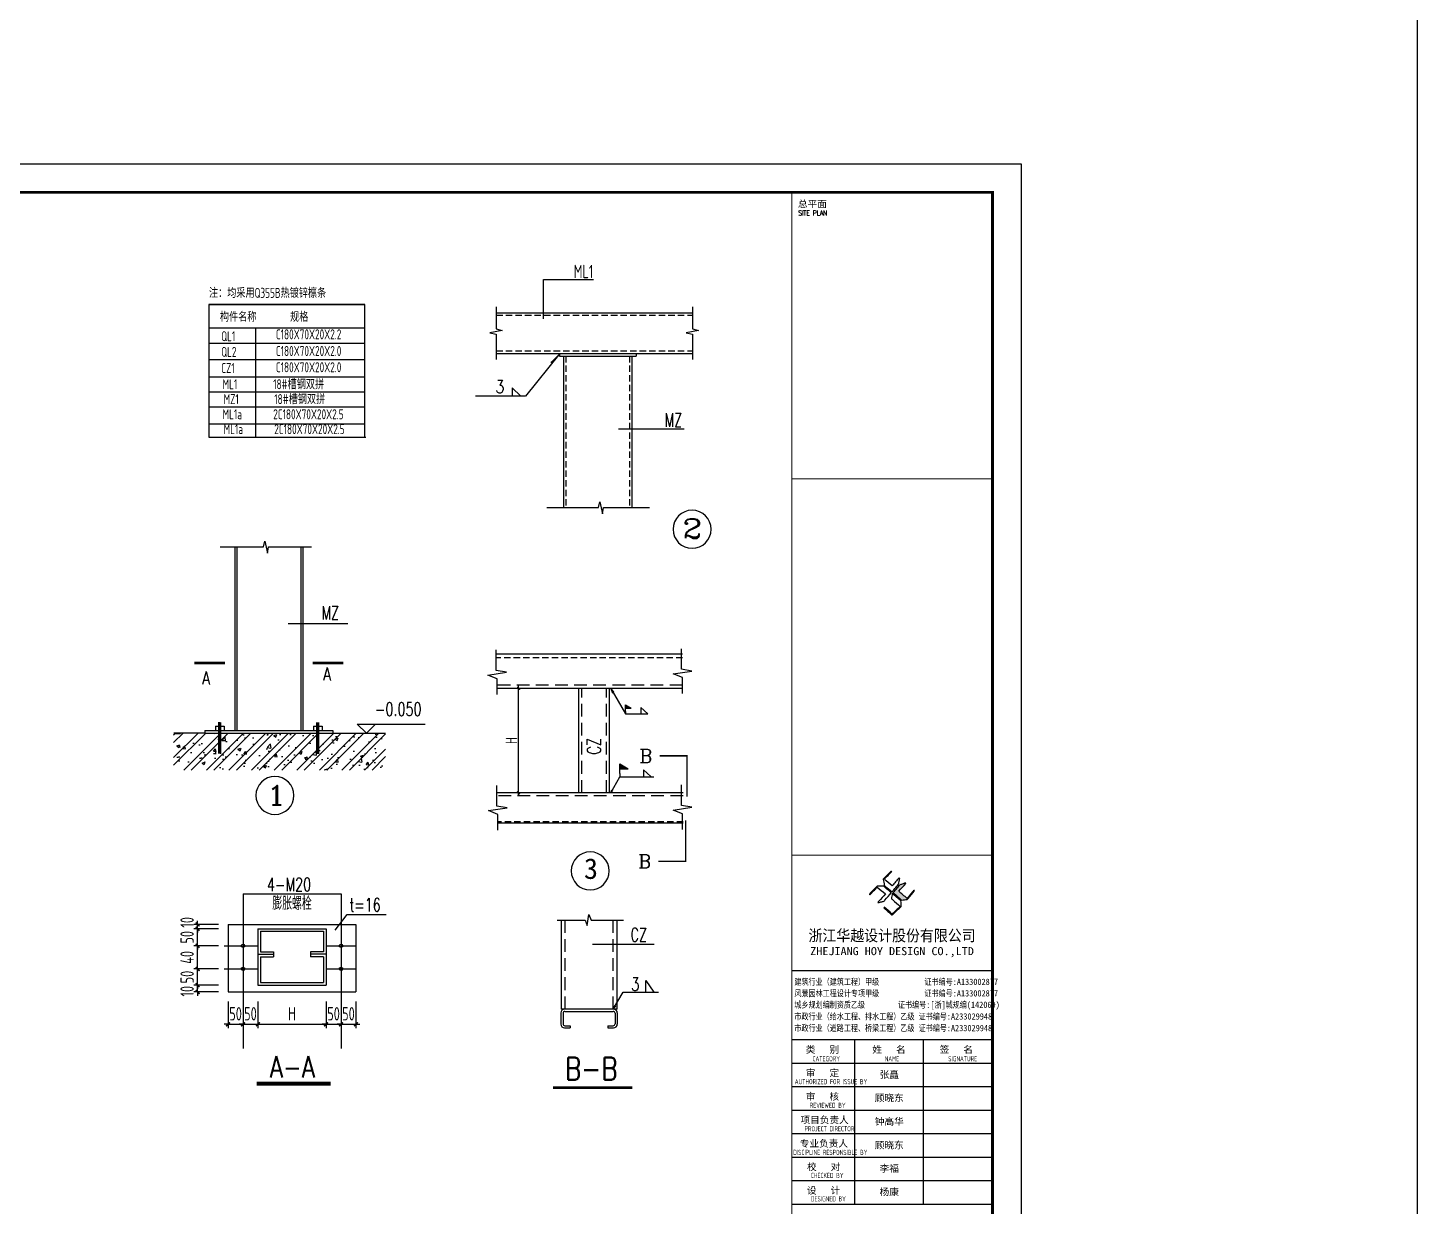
# Model space of a CAD drawing. Extents: x 2072855 to 2883818, y 17306032 to 17674225.
# Drawn here: x 2811105 to 2883818, y 17530554 to 17592265 of the extents above; entities that cross this region are included whole.
import ezdxf
from ezdxf.enums import TextEntityAlignment as Align

# ---------------------------------------------------------------- set-up
doc = ezdxf.new("R2010")
doc.units = 0
doc.header["$LTSCALE"] = 1000
doc.header["$MEASUREMENT"] = 0
for name, pattern in [('CENTER2', [28.575, 19.05, -3.175, 3.175, -3.175]), ('DASHED', [0.75, 0.5, -0.25]), ('DASHED2', [0.375, 0.25, -0.125]), ('HIDDEN', [0.375, 0.25, -0.125])]:
    doc.linetypes.add(name, pattern=pattern)
doc.layers.get('Defpoints').update_dxf_attribs({"color": 250})
for name, color, linetype in [('03', 3, 'Continuous'), ('2', 2, 'Continuous'), ('253', 253, 'Continuous'), ('3T_WOOD', 21, 'Continuous'), ('D', 7, 'Continuous'), ('dim', 7, 'Continuous'), ('HYTK-GK', 7, 'Continuous'), ('J', 7, 'DASHED2'), ('JI', 7, 'DASHED'), ('L3', 3, 'Continuous'), ('LI', 3, 'Continuous'), ('PUB_DIM', 161, 'Continuous'), ('PUB_TEXT', 7, 'Continuous'), ('PUB_TITLE', 4, 'Continuous'), ('TEXT', 7, 'Continuous'), ('TK', 4, 'Continuous')]:
    doc.layers.add(name, color=color, linetype=linetype)
doc.styles.add('-宋体', font='', dxfattribs={"width": 0.8})
doc.styles.add('_TXT', font='SIMPLEX.shx', dxfattribs={"width": 0.6})
doc.styles.add('COMP', font='COMPLEX.shx', dxfattribs={"bigfont": 'hztxt'})
doc.styles.add('HT', font='simhei.ttf', dxfattribs={"width": 0.7})
doc.styles.add('ROMANS', font='romans', dxfattribs={"width": 0.65, "height": 231.275})
doc.styles.add('TSSD_Dimension', font='Tssdeng.shx', dxfattribs={"width": 0.7, "bigfont": 'hztxt.shx'})
doc.styles.add('TSSD_REIN', font='tssdeng.shx', dxfattribs={"width": 0.7, "bigfont": 'tssdchn.shx'})
doc.styles.add('图签宋体', font='', dxfattribs={"height": 300})
doc.styles.add('图签黑体', font='simhei.ttf', dxfattribs={"height": 550})
doc.styles.get('-宋体').set_extended_font_data('SimSun')
doc.styles.get('图签宋体').set_extended_font_data('NSimSun')
doc.dimstyles.new('TSSD_200_200', dxfattribs={"dimtxt": 700, "dimasz": 200, "dimexe": 200, "dimexo": 500, "dimgap": 200, "dimtad": 1, "dimdec": 0, "dimzin": 0, "dimdsep": 46, "dimtxsty": 'TSSD_Dimension', "dimblk": 'ARCHTICK', "dimblk1": 'ARCHTICK', "dimblk2": 'ARCHTICK', "dimcen": 0, "dimdle": 200, "dimclrt": 7, "dimadec": 0, "dimazin": 0, "dimtfac": 1, "dimtdec": 0, "dimtix": 1, "dimtmove": 2, "dimatfit": 3, "dimfxl": 0, "dimtolj": 1, "dimtzin": 0, "dimarcsym": 0})

# ---------------------------------------------------------------- blocks, each defined once
blk = doc.blocks.new('34321423432')
h = blk.add_hatch()
h.set_pattern_fill('AR-CONC', color=256, scale=167.215104, style=0)
h.set_pattern_definition([(50, (-910019.4, 7031483.9), (1199.36736, -104.93105), [125.41133, -1379.52461]), (355, (-910019.4, 7031483.9), (-232.01319, 1257.77886), [100.32906, -1103.61969]), (100.4514, (-909919.5, 7031475.2), (967.355064, 1152.84705), [106.583225, -1172.41551]), (46.1842, (-910019.4, 7031818.4), (1784.58823, -276.77279), [188.117, -2069.28691]), (96.6356, (-909870.7, 7031795.3), (1562.89722, 1628.87221), [159.87484, -1758.62299]), (351.1842, (-910019.4, 7031818.4), (1562.89594, 1628.87343), [150.4936, -1655.42953]), (21, (-909852.2, 7031734.75), (998.11875, -673.239597), [125.41133, -1379.52461]), (326, (-909852.2, 7031734.8), (406.85999, 1212.5604), [100.32906, -1103.61969]), (71.4514, (-909769, 7031678.6), (1404.97914, 539.319706), [106.583225, -1172.41551]), (37.5, (-910019.4, 7031483.93), (20.333115, 556.648804), [0, -1090.242478, 0, -1120.341197, 0, -1107.800064]), (7.5, (-910019.4, 7031483.9), (439.892, 659.515954), [0, -638.761697, 0, -1065.160213, 0, -422.218138]), (327.5, (-910392.3, 7031483.93), (892.631742, -37.715152), [0, -418.03776, 0, -1304.27781, 0, -1730.676327]), (317.5, (-910559.5, 7031483.9), (975.17536, 167.39065), [0, -543.44909, 0, -866.17424, 0, -1229.031015])])
h.paths.add_polyline_path([(8046545, 20759949), (8044472, 20759949), (8039456, 20759949), (8038228, 20759949), (8038228, 20758498), (8046545, 20758498)])
h = blk.add_hatch()
h.set_pattern_fill('ANSI32', color=256, scale=1672.15104, style=0)
h.set_pattern_definition([(45, (-910019.4, 7031483.9), (-443.396002, 443.396002), []), (45, (-909723.8, 7031483.9), (-443.396002, 443.396002), [])])
h.paths.add_polyline_path([(8046545, 20759949), (8044472, 20759949), (8039456, 20759949), (8038228, 20759949), (8038228, 20758498), (8046545, 20758498)])
for p, q in [((8045060, 20764234), (8042728, 20764234)), ((8040008, 20759153), (8040008, 20760380)), ((8040041, 20759153), (8040041, 20760380)), ((8040074, 20759131), (8040074, 20760358)), ((8043853, 20759131), (8043853, 20760358)), ((8043887, 20759131), (8043887, 20760358)), ((8043920, 20759131), (8043920, 20760358)), ((8039456, 20759949), (8038235, 20759949)), ((8044472, 20759949), (8046548, 20759949))]:
    blk.add_line(p, q)
at = {"const_width": 52.3}
blk.add_lwpolyline([(8041456, 20757499, 1), (8042949, 20757499, 1)], format="xyb", close=True, dxfattribs=at)
at = {"layer": '03'}
for p, q in [((8041756, 20767264), (8041812, 20767490)), ((8041812, 20767490), (8041909, 20767013)), ((8040056, 20767264), (8041756, 20767264)), ((8040626, 20767264), (8040626, 20760049)), ((8040710, 20767264), (8040710, 20760049)), ((8041909, 20767013), (8041956, 20767264)), ((8041956, 20767264), (8043645, 20767264)), ((8043218, 20767264), (8043218, 20760049)), ((8043302, 20767264), (8043302, 20760049)), ((8045436, 20760303), (8048095, 20760303)), ((8045791, 20759949), (8045436, 20760303)), ((8045791, 20759949), (8046146, 20760303)), ((8039456, 20760049), (8044472, 20760049)), ((8039456, 20759949), (8044472, 20759949)), ((8044472, 20760049), (8044472, 20759949)), ((8044689, 20759949), (8046251, 20759949)), ((8039456, 20759124), (8039456, 20759023))]:
    blk.add_line(p, q, dxfattribs=at)
at = {"layer": '03', "color": 2}
for p, q in [((8039874, 20760216), (8040208, 20760216)), ((8040208, 20760216), (8040208, 20760049)), ((8043720, 20760216), (8044054, 20760216)), ((8043720, 20760216), (8043720, 20760049)), ((8044054, 20760216), (8044054, 20760049)), ((8039874, 20759291), (8039874, 20759124))]:
    blk.add_line(p, q, dxfattribs=at)
at = {"layer": '03', "const_width": 100}
for points in [[(8039043, 20762704), (8040243, 20762704)], [(8043686, 20762704), (8044887, 20762704)]]:
    blk.add_lwpolyline(points, dxfattribs=at)
at = {"layer": 'PUB_DIM'}
for p, q in [((8039456, 20760049), (8039456, 20759949)), ((8039874, 20760216), (8039874, 20760049))]:
    blk.add_line(p, q, dxfattribs=at)
at = {"style": 'COMP', "width": 2.333333}
blk.add_attdef('1', text='', height=762, dxfattribs=at).set_placement((8041875, 20757127), (8042637, 20757127), align=Align.FIT)
at = {"layer": 'L3', "style": 'ROMANS'}
for s, height, width, p in [('MZ', 525, 0.7, (8044031, 20764411)), ('A', 502, 0.8, (8044096, 20762017)), ('A', 502, 0.8, (8039349, 20761861))]:
    blk.add_text(s, height=height, dxfattribs=dict(at, width=width)).set_placement(p)
at = {"layer": 'L3', "style": 'ROMANS', "width": 0.7}
blk.add_text('-0.050', height=525, dxfattribs=at).set_placement((8046131, 20760472, 0), align=Align.BOTTOM_LEFT)
blk = doc.blocks.new('421SWSSSS')
blk.add_line((8045775, 20746693), (8043188, 20746693))
at = {"const_width": 52.3}
blk.add_lwpolyline([(8045337, 20742767, 1), (8046830, 20742767, 1)], format="xyb", close=True, dxfattribs=at)
at = {"layer": '03'}
for p, q in [((8040252, 20751036), (8040252, 20752580)), ((8040252, 20752580), (8042213, 20752580)), ((8038399, 20751506), (8038399, 20750635)), ((8038399, 20751271), (8046102, 20751271)), ((8046102, 20751506), (8046102, 20750635)), ((8038624, 20750579), (8038148, 20750482)), ((8038399, 20750635), (8038624, 20750579)), ((8046328, 20750579), (8045851, 20750482)), ((8046102, 20750635), (8046328, 20750579)), ((8038148, 20750482), (8038399, 20750434)), ((8038399, 20750434), (8038399, 20749431)), ((8045851, 20750482), (8046102, 20750434)), ((8046102, 20750434), (8046102, 20749431)), ((8038399, 20749672), (8046102, 20749672)), ((8040885, 20749672), (8039545, 20747992)), ((8040872, 20749672), (8040872, 20749571)), ((8040872, 20749571), (8043882, 20749571)), ((8041039, 20749571), (8041039, 20743619)), ((8043715, 20749571), (8043715, 20743619)), ((8043882, 20749672), (8043882, 20749571)), ((8039027, 20748327), (8039027, 20747992)), ((8039361, 20747992), (8039027, 20748327)), ((8039545, 20747992), (8037582, 20747992)), ((8040384, 20743619), (8042409, 20743619)), ((8042409, 20743619), (8042465, 20743844)), ((8042465, 20743844), (8042562, 20743368)), ((8042562, 20743368), (8042610, 20743619)), ((8042610, 20743619), (8044417, 20743619))]:
    blk.add_line(p, q, dxfattribs=at)
at = {"layer": '03', "linetype": 'HIDDEN'}
for p, q in [((8038399, 20751170), (8046102, 20751170)), ((8038399, 20749772), (8046102, 20749772)), ((8041123, 20749571), (8041123, 20743619)), ((8043631, 20749571), (8043631, 20743619))]:
    blk.add_line(p, q, dxfattribs=at)
at = {"layer": '03'}
blk.add_lwpolyline([(8040885, 20749672, 0, 100, 0), (8040559, 20749296, 100, 100, 0)], format="xyseb", dxfattribs=at)
at = {"style": 'COMP', "width": 2.333333}
blk.add_attdef('2', text='', height=762, dxfattribs=at).set_placement((8045712, 20742420), (8046473, 20742420), align=Align.FIT)
at = {"layer": 'L3', "style": 'ROMANS'}
for s, height, width, p in [('3', 502, 0.8, (8038369, 20748118)), ('MZ', 525, 0.7, (8045001, 20746797))]:
    blk.add_text(s, height=height, dxfattribs=dict(at, width=width)).set_placement(p)
at = {"layer": 'TEXT', "style": 'TSSD_REIN', "width": 0.7}
blk.add_text('ML1', height=525, dxfattribs=at).set_placement((8041437, 20752629, 0))
blk = doc.blocks.new('XHFY')
for p, q in [((0, 2.53), (0, 4.03)), ((0, 4.03), (2.5, 2.53)), ((0, 1.03), (0, 2.53)), ((0, 2.53), (2.5, 2.53)), ((0, 1.03), (0, 0))]:
    blk.add_line(p, q)
for points in [[(2.5, 2.53), (0, 2.53), (0, 4.03), (2.5, 2.53)], [(0, 4.03), (2.5, 2.53), (0, 4.03), (2.5, 2.53)], [(2.5, 2.53), (0, 2.53), (0, 4.03), (0, 2.53)]]:
    blk.add_solid(points)
blk = doc.blocks.new('_SECTION')
at = {"const_width": 0.1}
blk.add_lwpolyline([(2, 0), (0, 0), (0, 3)], dxfattribs=at)
at = {"style": 'COMP'}
blk.add_attdef('A', text='', height=1, dxfattribs=at).set_placement((3, 0), align=Align.MIDDLE)
blk = doc.blocks.new('_ArchTick')
at = {"color": 0, "linetype": 'ByBlock', "const_width": 0.4}
blk.add_lwpolyline([(-0.5, -0.5), (0.5, 0.5)], dxfattribs=at)
blk = doc.blocks.new('W34W4WAQ3WQWQ')
for p, q in [((8054523, 20765844), (8056646, 20765844)), ((8056646, 20765844), (8061824, 20765844)), ((8061824, 20764486), (8054523, 20764486)), ((8057764, 20760383), (8057764, 20764486)), ((8058962, 20760383), (8058962, 20764486)), ((8061850, 20760383), (8054549, 20760383)), ((8061850, 20759185), (8054549, 20759185)), ((8057078, 20751887), (8057078, 20755377)), ((8059268, 20751887), (8059268, 20755377)), ((8057053, 20751739), (8057053, 20751296)), ((8059268, 20751887), (8057078, 20751887)), ((8057141, 20751724), (8057141, 20751311)), ((8057215, 20751798), (8059105, 20751798)), ((8059179, 20751724), (8059179, 20751311)), ((8059268, 20751739), (8059268, 20751296)), ((8057200, 20751148), (8057422, 20751148)), ((8057215, 20751237), (8057422, 20751237)), ((8057422, 20751237), (8057422, 20751148)), ((8058898, 20751237), (8058898, 20751148)), ((8058898, 20751237), (8059105, 20751237)), ((8058898, 20751148), (8059120, 20751148))]:
    blk.add_line(p, q)
at = {"const_width": 52.3}
blk.add_lwpolyline([(8057458, 20757315, 1), (8058951, 20757315, 1)], format="xyb", close=True, dxfattribs=at)
at = {"const_width": 111}
blk.add_lwpolyline([(8056747, 20748803), (8059857, 20748803)], dxfattribs=at)
for centre, radius, start, end in [((8056646, 20765844), 0.128, 0, 90), ((8056774, 20765844), 0.128, 90, 180), ((8057200, 20751739), 148, 90, 180), ((8057215, 20751724), 73.8, 90, 180), ((8059105, 20751724), 73.8, 0, 90), ((8059120, 20751739), 148, 0, 90), ((8057200, 20751296), 148, 180, 270), ((8057215, 20751311), 73.8, 180, 270), ((8059105, 20751311), 73.8, 270, 0), ((8059120, 20751296), 148, 270, 0)]:
    blk.add_arc(centre, radius, start, end)
at = {"layer": 'D'}
for p, q in [((8054514, 20765191), (8054514, 20765994)), ((8061785, 20765238), (8061785, 20766040)), ((8062187, 20765165), (8061785, 20765238)), ((8054185, 20765009), (8054915, 20765119)), ((8054550, 20764863), (8054185, 20765009)), ((8054550, 20764243), (8054550, 20764863)), ((8061457, 20765056), (8062187, 20765165)), ((8061822, 20764910), (8061457, 20765056)), ((8061822, 20764290), (8061822, 20764910)), ((8059012, 20764475), (8059074, 20764303)), ((8059012, 20764475), (8059127, 20764348)), ((8059012, 20764475), (8059587, 20763479)), ((8054538, 20759865), (8054538, 20760667)), ((8061785, 20759889), (8061785, 20760691)), ((8054209, 20759682), (8054939, 20759792)), ((8054939, 20759792), (8054538, 20759865)), ((8061457, 20759706), (8062187, 20759816)), ((8062187, 20759816), (8061785, 20759889)), ((8054574, 20759537), (8054209, 20759682)), ((8054574, 20758917), (8054574, 20759537)), ((8061822, 20759561), (8061457, 20759706)), ((8061822, 20758941), (8061822, 20759561)), ((8058088, 20755171), (8058150, 20755610)), ((8058150, 20755610), (8058243, 20755377)), ((8056909, 20755377), (8058010, 20755377)), ((8058010, 20755377), (8058088, 20755171)), ((8058243, 20755377), (8059513, 20755377)), ((8058295, 20754438), (8060718, 20754438))]:
    blk.add_line(p, q, dxfattribs=at)
at = {"layer": 'dim'}
for p, q in [((8055686, 20764486), (8055283, 20764486)), ((8055395, 20760270), (8055395, 20764599)), ((8059587, 20763479), (8060465, 20763479)), ((8059011, 20760383), (8059371, 20761005)), ((8059371, 20761005), (8060698, 20761005)), ((8055686, 20760383), (8055283, 20760383)), ((8059011, 20760383), (8059052, 20760501)), ((8059011, 20760383), (8059093, 20760474)), ((8059123, 20751912), (8059492, 20752551)), ((8059492, 20752551), (8060879, 20752551)), ((8059123, 20751912), (8059165, 20752033)), ((8059123, 20751912), (8059208, 20752005))]:
    blk.add_line(p, q, dxfattribs=at)
blk.add_arc((8059587, 20763479), 0.16, 210, 270, dxfattribs=at)
at = {"layer": 'J'}
for p, q in [((8061824, 20765684), (8054523, 20765684)), ((8061850, 20759247), (8054549, 20759247))]:
    blk.add_line(p, q, dxfattribs=at)
at = {"layer": 'JI'}
for p, q in [((8061824, 20764606), (8054523, 20764606)), ((8057878, 20760383), (8057878, 20764486)), ((8058843, 20760383), (8058843, 20764486)), ((8061850, 20760263), (8054549, 20760263)), ((8057226, 20751887), (8057226, 20755377)), ((8059112, 20751887), (8059112, 20755377))]:
    blk.add_line(p, q, dxfattribs=at)
at = {"layer": 'LI'}
for p, q in [((8060186, 20763735), (8060465, 20763479)), ((8060186, 20763735), (8060186, 20763479)), ((8060299, 20761282), (8060578, 20761027)), ((8060299, 20761282), (8060299, 20761026)), ((8060385, 20753007), (8060702, 20752551)), ((8060385, 20752551), (8060385, 20753007))]:
    blk.add_line(p, q, dxfattribs=at)
at = {"layer": 'PUB_DIM'}
blk.add_line((8054915, 20765119), (8054514, 20765191), dxfattribs=at)
for p, xscale, yscale, zscale in [((8059587, 20763479), 89.45101604796938, 89.45101604610683, 89.45101603722333), ((8059371, 20761005), 127.7871657833458, 127.7871657833457, 127.7871657674623)]:
    blk.add_blockref('XHFY', p, dxfattribs=dict(xscale=xscale, yscale=yscale, zscale=zscale))
at = {"layer": 'dim', "xscale": 112.5, "yscale": 112.5, "zscale": 112.5}
for p, rotation in [((8055395, 20764486), 90), ((8055395, 20760383), 270)]:
    blk.add_blockref('_ArchTick', p, dxfattribs=dict(at, rotation=rotation))
at = {"layer": 'PUB_DIM'}
ref = blk.add_blockref('_SECTION', (8061999, 20761835), dxfattribs=dict(at, xscale=536.1707520615312, yscale=536.1707520633936, zscale=536.1707519999995, rotation=180))
ref.add_attrib('A', 'B', dxfattribs={"layer": '0', "height": 536, "style": 'COMP'}).set_placement((8060390, 20761835), align=Align.MIDDLE)
at = {"layer": 'PUB_DIM', "extrusion": (0, 0, -1)}
ref = blk.add_blockref('_SECTION', (-8061950, 20757694), dxfattribs=dict(at, xscale=536.1707520615312, yscale=536.1707520633936, zscale=-536.1707519999995))
ref.add_attrib('A', 'B', dxfattribs={"layer": '0', "height": 536, "style": 'COMP'}).set_placement((8060341, 20757694), align=Align.MIDDLE)
at = {"style": 'COMP', "width": 2.333333}
blk.add_attdef('3', text='', height=762, dxfattribs=at).set_placement((8057816, 20756931), (8058577, 20756931), align=Align.FIT)
at = {"layer": 'dim', "color": 7, "insert": (8055114, 20762435), "char_height": 450, "attachment_point": 5, "rotation": 90, "style": 'TSSD_Dimension'}
blk.add_mtext('\\A1;H', dxfattribs=at)
at = {"layer": 'L3', "style": 'ROMANS', "width": 0.7}
blk.add_text('CZ', height=525, rotation=90, dxfattribs=at).set_placement((8058616, 20761886))
for s, p in [('CZ', (8059787, 20754548)), ('3', (8059817, 20752606))]:
    blk.add_text(s, height=525, dxfattribs=at).set_placement(p)
at = {"layer": 'PUB_TEXT', "style": '_TXT', "width": 0.8}
blk.add_text('B-B', height=884.7, dxfattribs=at).set_placement((8057215, 20749105))
blk = doc.blocks.new('*D627')
at = {"layer": 'Defpoints', "color": 0}
for p in [(8055535, 20747006), (8056121, 20747006), (8056121, 20745737)]:
    blk.add_point(p, dxfattribs=at)
at = {"layer": 'dim', "color": 0, "lineweight": -2}
for p, q in [((8055535, 20746631), (8055535, 20745587)), ((8056121, 20746631), (8056121, 20745587)), ((8055535, 20745737), (8055385, 20745737)), ((8055535, 20745737), (8056121, 20745737)), ((8056121, 20745737), (8056271, 20745737))]:
    blk.add_line(p, q, dxfattribs=at)
at = {"layer": 'dim', "color": 0, "lineweight": -2, "xscale": 150, "yscale": 150, "zscale": 150}
blk.add_blockref('_ArchTick', (8055535, 20745737), dxfattribs=at)
at = {"layer": 'dim', "color": 0, "lineweight": -2, "xscale": 150, "yscale": 150, "zscale": 150, "rotation": 180}
blk.add_blockref('_ArchTick', (8056121, 20745737), dxfattribs=at)
at = {"layer": 'dim', "color": 7, "insert": (8055828, 20746150), "char_height": 525, "attachment_point": 5, "style": 'TSSD_Dimension'}
blk.add_mtext('\\A1;50', dxfattribs=at)
blk = doc.blocks.new('*D628')
at = {"layer": 'Defpoints', "color": 0}
for p in [(8059967, 20747006), (8060552, 20747006), (8060552, 20745737)]:
    blk.add_point(p, dxfattribs=at)
at = {"layer": 'dim', "color": 0, "lineweight": -2}
for p, q in [((8059967, 20746631), (8059967, 20745587)), ((8060552, 20746631), (8060552, 20745587)), ((8059967, 20745737), (8059817, 20745737)), ((8059967, 20745737), (8060552, 20745737)), ((8060552, 20745737), (8060702, 20745737))]:
    blk.add_line(p, q, dxfattribs=at)
at = {"layer": 'dim', "color": 0, "lineweight": -2, "xscale": 150, "yscale": 150, "zscale": 150}
blk.add_blockref('_ArchTick', (8059967, 20745737), dxfattribs=at)
at = {"layer": 'dim', "color": 0, "lineweight": -2, "xscale": 150, "yscale": 150, "zscale": 150, "rotation": 180}
blk.add_blockref('_ArchTick', (8060552, 20745737), dxfattribs=at)
at = {"layer": 'dim', "color": 7, "insert": (8060259, 20746150), "char_height": 525, "attachment_point": 5, "style": 'TSSD_Dimension'}
blk.add_mtext('\\A1;50', dxfattribs=at)
blk = doc.blocks.new('*D629')
at = {"layer": 'Defpoints', "color": 0}
for p in [(8056121, 20747006), (8056706, 20747006), (8056706, 20745737)]:
    blk.add_point(p, dxfattribs=at)
at = {"layer": 'dim', "color": 0, "lineweight": -2}
for p, q in [((8056121, 20746631), (8056121, 20745587)), ((8056706, 20746631), (8056706, 20745587)), ((8056121, 20745737), (8055971, 20745737)), ((8056121, 20745737), (8056706, 20745737)), ((8056706, 20745737), (8056856, 20745737))]:
    blk.add_line(p, q, dxfattribs=at)
at = {"layer": 'dim', "color": 0, "lineweight": -2, "xscale": 150, "yscale": 150, "zscale": 150}
blk.add_blockref('_ArchTick', (8056121, 20745737), dxfattribs=at)
at = {"layer": 'dim', "color": 0, "lineweight": -2, "xscale": 150, "yscale": 150, "zscale": 150, "rotation": 180}
blk.add_blockref('_ArchTick', (8056706, 20745737), dxfattribs=at)
at = {"layer": 'dim', "color": 7, "insert": (8056413, 20746150), "char_height": 525, "attachment_point": 5, "style": 'TSSD_Dimension'}
blk.add_mtext('\\A1;50', dxfattribs=at)
blk = doc.blocks.new('*D630')
at = {"layer": 'Defpoints', "color": 0}
for p in [(8059381, 20747006), (8059967, 20747006), (8059967, 20745737)]:
    blk.add_point(p, dxfattribs=at)
at = {"layer": 'dim', "color": 0, "lineweight": -2}
for p, q in [((8059381, 20746631), (8059381, 20745587)), ((8059967, 20746631), (8059967, 20745587)), ((8059381, 20745737), (8059231, 20745737)), ((8059381, 20745737), (8059967, 20745737)), ((8059967, 20745737), (8060117, 20745737))]:
    blk.add_line(p, q, dxfattribs=at)
at = {"layer": 'dim', "color": 0, "lineweight": -2, "xscale": 150, "yscale": 150, "zscale": 150}
blk.add_blockref('_ArchTick', (8059381, 20745737), dxfattribs=at)
at = {"layer": 'dim', "color": 0, "lineweight": -2, "xscale": 150, "yscale": 150, "zscale": 150, "rotation": 180}
blk.add_blockref('_ArchTick', (8059967, 20745737), dxfattribs=at)
at = {"layer": 'dim', "color": 7, "insert": (8059674, 20746150), "char_height": 525, "attachment_point": 5, "style": 'TSSD_Dimension'}
blk.add_mtext('\\A1;50', dxfattribs=at)
blk = doc.blocks.new('*D631')
at = {"layer": 'Defpoints', "color": 0}
for p in [(8054339, 20747274), (8055535, 20747274), (8055535, 20747006)]:
    blk.add_point(p, dxfattribs=at)
at = {"layer": 'dim', "color": 0, "lineweight": -2}
for p, q in [((8055160, 20747274), (8054189, 20747274)), ((8054339, 20747274), (8054339, 20747424)), ((8054339, 20747006), (8054339, 20747274)), ((8055160, 20747006), (8054189, 20747006)), ((8054339, 20747006), (8054339, 20746856))]:
    blk.add_line(p, q, dxfattribs=at)
at = {"layer": 'dim', "color": 0, "lineweight": -2, "xscale": 150, "yscale": 150, "zscale": 150}
for p, rotation in [((8054339, 20747274), 270), ((8054339, 20747006), 90)]:
    blk.add_blockref('_ArchTick', p, dxfattribs=dict(at, rotation=rotation))
at = {"layer": 'dim', "color": 7, "insert": (8053926, 20747036), "char_height": 525, "attachment_point": 5, "rotation": 90, "style": 'TSSD_Dimension'}
blk.add_mtext('\\A1;10', dxfattribs=at)
blk = doc.blocks.new('*D632')
at = {"layer": 'Defpoints', "color": 0}
for p in [(8054339, 20748820), (8055535, 20748820), (8055535, 20747911)]:
    blk.add_point(p, dxfattribs=at)
at = {"layer": 'dim', "color": 0, "lineweight": -2}
for p, q in [((8054339, 20747761), (8054339, 20748970)), ((8055160, 20748820), (8054189, 20748820)), ((8055160, 20747911), (8054189, 20747911))]:
    blk.add_line(p, q, dxfattribs=at)
at = {"layer": 'dim', "color": 0, "lineweight": -2, "xscale": 150, "yscale": 150, "zscale": 150}
for p, rotation in [((8054339, 20748820), 90), ((8054339, 20747911), 270)]:
    blk.add_blockref('_ArchTick', p, dxfattribs=dict(at, rotation=rotation))
at = {"layer": 'dim', "color": 7, "insert": (8053926, 20748365), "char_height": 525, "attachment_point": 5, "rotation": 90, "style": 'TSSD_Dimension'}
blk.add_mtext('\\A1;40', dxfattribs=at)
blk = doc.blocks.new('*D633')
at = {"layer": 'Defpoints', "color": 0}
for p in [(8054339, 20749489), (8055535, 20749489), (8055535, 20748820)]:
    blk.add_point(p, dxfattribs=at)
at = {"layer": 'dim', "color": 0, "lineweight": -2}
for p, q in [((8055160, 20749489), (8054189, 20749489)), ((8054339, 20749489), (8054339, 20749639)), ((8054339, 20748820), (8054339, 20749489)), ((8055160, 20748820), (8054189, 20748820)), ((8054339, 20748820), (8054339, 20748670))]:
    blk.add_line(p, q, dxfattribs=at)
at = {"layer": 'dim', "color": 0, "lineweight": -2, "xscale": 150, "yscale": 150, "zscale": 150}
for p, rotation in [((8054339, 20749489), 270), ((8054339, 20748820), 90)]:
    blk.add_blockref('_ArchTick', p, dxfattribs=dict(at, rotation=rotation))
at = {"layer": 'dim', "color": 7, "insert": (8053926, 20749155), "char_height": 525, "attachment_point": 5, "rotation": 90, "style": 'TSSD_Dimension'}
blk.add_mtext('\\A1;50', dxfattribs=at)
blk = doc.blocks.new('*D634')
at = {"layer": 'Defpoints', "color": 0}
for p in [(8054339, 20749656), (8055535, 20749656), (8055535, 20749489)]:
    blk.add_point(p, dxfattribs=at)
at = {"layer": 'dim', "color": 0, "lineweight": -2}
for p, q in [((8055160, 20749656), (8054189, 20749656)), ((8055160, 20749489), (8054189, 20749489)), ((8054339, 20749656), (8054339, 20749806)), ((8054339, 20749489), (8054339, 20749656)), ((8054339, 20749489), (8054339, 20749339))]:
    blk.add_line(p, q, dxfattribs=at)
at = {"layer": 'dim', "color": 0, "lineweight": -2, "xscale": 150, "yscale": 150, "zscale": 150}
for p, rotation in [((8054339, 20749656), 270), ((8054339, 20749489), 90)]:
    blk.add_blockref('_ArchTick', p, dxfattribs=dict(at, rotation=rotation))
at = {"layer": 'dim', "color": 7, "insert": (8053926, 20749742), "char_height": 525, "attachment_point": 5, "rotation": 90, "style": 'TSSD_Dimension'}
blk.add_mtext('\\A1;10', dxfattribs=at)
blk = doc.blocks.new('*D635')
at = {"layer": 'Defpoints', "color": 0}
for p in [(8054339, 20747911), (8055535, 20747911), (8055535, 20747274)]:
    blk.add_point(p, dxfattribs=at)
at = {"layer": 'dim', "color": 0, "lineweight": -2}
for p, q in [((8055160, 20747911), (8054189, 20747911)), ((8054339, 20747911), (8054339, 20748061)), ((8054339, 20747274), (8054339, 20747911)), ((8055160, 20747274), (8054189, 20747274)), ((8054339, 20747274), (8054339, 20747124))]:
    blk.add_line(p, q, dxfattribs=at)
at = {"layer": 'dim', "color": 0, "lineweight": -2, "xscale": 150, "yscale": 150, "zscale": 150}
for p, rotation in [((8054339, 20747911), 270), ((8054339, 20747274), 90)]:
    blk.add_blockref('_ArchTick', p, dxfattribs=dict(at, rotation=rotation))
at = {"layer": 'dim', "color": 7, "insert": (8053926, 20747592), "char_height": 525, "attachment_point": 5, "rotation": 90, "style": 'TSSD_Dimension'}
blk.add_mtext('\\A1;50', dxfattribs=at)
blk = doc.blocks.new('A$C053D6479')
at = {"layer": 'PUB_TITLE'}
h = blk.add_hatch(color=256, dxfattribs=at)
h.dxf.hatch_style = 1
edge = h.paths.add_edge_path()
edge.add_spline(control_points=[(1026, 827), (1105, 920), (1188, 1008), (1266, 1102)], knot_values=[13, 13, 13, 13, 14, 14, 14, 14], degree=3, periodic=0)
edge.add_spline(control_points=[(1266, 1102), (1258, 1111), (1249, 1119), (1239, 1116)], knot_values=[12, 12, 12, 12, 13, 13, 13, 13], degree=3, periodic=0)
edge.add_spline(control_points=[(1239, 1116), (1210, 1107), (1179, 1092), (1144, 1077)], knot_values=[11, 11, 11, 11, 12, 12, 12, 12], degree=3, periodic=0)
edge.add_spline(control_points=[(1144, 1077), (1109, 1063), (1069, 1053), (1047, 1038)], knot_values=[10, 10, 10, 10, 11, 11, 11, 11], degree=3, periodic=0)
edge.add_spline(control_points=[(1047, 1038), (1028, 1026), (1007, 992), (991, 972)], knot_values=[9, 9, 9, 9, 10, 10, 10, 10], degree=3, periodic=0)
edge.add_spline(control_points=[(991, 972), (942, 913), (899, 868), (849, 810)], knot_values=[8, 8, 8, 8, 9, 9, 9, 9], degree=3, periodic=0)
edge.add_spline(control_points=[(849, 810), (842, 801), (822, 776), (822, 775)], knot_values=[7, 7, 7, 7, 8, 8, 8, 8], degree=3, periodic=0)
edge.add_spline(control_points=[(822, 775), (823, 771), (848, 752), (859, 744)], knot_values=[6, 6, 6, 6, 7, 7, 7, 7], degree=3, periodic=0)
edge.add_spline(control_points=[(859, 744), (949, 670), (1035, 592), (1122, 521)], knot_values=[5, 5, 5, 5, 6, 6, 6, 6], degree=3, periodic=0)
edge.add_spline(control_points=[(1122, 521), (1153, 527), (1185, 530), (1217, 533)], knot_values=[4, 4, 4, 4, 5, 5, 5, 5], degree=3, periodic=0)
edge.add_spline(control_points=[(1217, 533), (1246, 535), (1293, 532), (1316, 542)], knot_values=[3, 3, 3, 3, 4, 4, 4, 4], degree=3, periodic=0)
edge.add_spline(control_points=[(1316, 542), (1327, 547), (1338, 565), (1349, 579)], knot_values=[2, 2, 2, 2, 3, 3, 3, 3], degree=3, periodic=0)
edge.add_spline(control_points=[(1349, 579), (1423, 670), (1507, 759), (1572, 848)], knot_values=[1, 1, 1, 1, 2, 2, 2, 2], degree=3, periodic=0)
edge.add_spline(control_points=[(1572, 848), (1564, 852), (1561, 861), (1551, 862)], knot_values=[0, 0, 0, 0, 1, 1, 1, 1], degree=3, periodic=0)
edge.add_spline(control_points=[(1551, 862), (1469, 769), (1393, 671), (1310, 579)], knot_values=[15, 15, 15, 15, 16, 16, 16, 16], degree=3, periodic=0)
edge.add_spline(control_points=[(1310, 579), (1216, 662), (1118, 742), (1026, 827)], knot_values=[14, 14, 14, 14, 15, 15, 15, 15], degree=3, periodic=0)
at = {"layer": 'TK'}
for points, knots in [([(1031, 1298), (1066, 1286), (1054, 1262), (1045, 1224), (1036, 1188), (1031, 1158), (1024, 1121), (1020, 1104), (1017, 1085), (1012, 1071), (1004, 1052), (976, 1026), (956, 1003), (906, 946), (866, 899), (814, 839), (806, 829), (789, 806), (787, 806), (777, 804), (728, 856), (719, 864), (651, 922), (580, 978), (514, 1036), (509, 1106), (488, 1176), (479, 1247), (570, 1343), (663, 1436), (758, 1526), (764, 1523), (768, 1518), (774, 1515), (693, 1422), (599, 1343), (520, 1249), (607, 1171), (698, 1096), (789, 1021), (874, 1109), (950, 1206), (1031, 1298)], [0, 0, 0, 0, 1, 1, 1, 2, 2, 2, 3, 3, 3, 4, 4, 4, 5, 5, 5, 6, 6, 6, 7, 7, 7, 8, 8, 8, 9, 9, 9, 10, 10, 10, 11, 11, 11, 12, 12, 12, 13, 13, 13, 14, 14, 14, 14]), ([(555, 949), (624, 891), (699, 833), (760, 773), (689, 691), (614, 604), (539, 517), (529, 505), (516, 487), (506, 482), (492, 475), (469, 472), (452, 467), (416, 456), (383, 448), (342, 438), (323, 433), (297, 422), (293, 440), (291, 452), (313, 470), (322, 480), (400, 566), (477, 652), (553, 736), (460, 815), (366, 894), (270, 970), (183, 883), (101, 791), (16, 703), (-18, 714), (9, 735), (28, 755), (103, 838), (192, 930), (266, 1005), (319, 1009), (387, 1005), (442, 1007), (456, 1008), (472, 1011), (485, 1007), (507, 1000), (534, 967), (555, 949)], [0, 0, 0, 0, 1, 1, 1, 2, 2, 2, 3, 3, 3, 4, 4, 4, 5, 5, 5, 6, 6, 6, 7, 7, 7, 8, 8, 8, 9, 9, 9, 10, 10, 10, 11, 11, 11, 12, 12, 12, 13, 13, 13, 14, 14, 14, 15, 15, 15, 15]), ([(1551, 862), (1561, 861), (1564, 852), (1572, 848), (1507, 759), (1423, 670), (1349, 579), (1338, 565), (1327, 547), (1316, 542), (1293, 532), (1246, 535), (1217, 533), (1185, 530), (1153, 527), (1122, 521), (1035, 592), (949, 670), (859, 744), (848, 752), (823, 771), (822, 775), (822, 776), (842, 801), (849, 810), (899, 868), (942, 913), (991, 972), (1007, 992), (1028, 1026), (1047, 1038), (1069, 1053), (1109, 1063), (1144, 1077), (1179, 1092), (1210, 1107), (1239, 1116), (1249, 1119), (1258, 1111), (1266, 1102), (1188, 1008), (1105, 920), (1026, 827), (1118, 742), (1216, 662), (1310, 579), (1393, 671), (1469, 769), (1551, 862)], [0, 0, 0, 0, 1, 1, 1, 2, 2, 2, 3, 3, 3, 4, 4, 4, 5, 5, 5, 6, 6, 6, 7, 7, 7, 8, 8, 8, 9, 9, 9, 10, 10, 10, 11, 11, 11, 12, 12, 12, 13, 13, 13, 14, 14, 14, 15, 15, 15, 16, 16, 16, 16]), ([(1097, 490), (1100, 425), (1106, 361), (1107, 294), (1018, 207), (925, 121), (830, 33), (818, 21), (800, 0), (787, 0), (768, -1), (725, 49), (712, 60), (662, 103), (616, 143), (568, 186), (545, 207), (518, 224), (499, 250), (501, 259), (511, 261), (516, 267), (609, 192), (696, 111), (785, 33), (883, 118), (977, 208), (1070, 298), (992, 373), (892, 456), (803, 534), (791, 544), (768, 561), (766, 569), (761, 588), (776, 634), (780, 655), (785, 690), (788, 721), (795, 746), (897, 661), (998, 576), (1097, 490)], [0, 0, 0, 0, 1, 1, 1, 2, 2, 2, 3, 3, 3, 4, 4, 4, 5, 5, 5, 6, 6, 6, 7, 7, 7, 8, 8, 8, 9, 9, 9, 10, 10, 10, 11, 11, 11, 12, 12, 12, 13, 13, 13, 14, 14, 14, 14])]:
    blk.add_open_spline(points, degree=3, knots=knots, dxfattribs=at)
blk = doc.blocks.new('GeYuanFrame_23358270', base_point=(20.09, 4.53))
at = {"layer": 'PUB_TITLE'}
for points in [[(803.09, 235.33), (803.09, 292.73)], [(827.09, 235.33), (827.09, 292.73)]]:
    blk.add_lwpolyline(points, dxfattribs=at)
at = {"layer": 'TK'}
for p, q in [((781.09, 316.93), (851.09, 316.93)), ((781.09, 284.53), (851.09, 284.53)), ((781.09, 276.33), (851.09, 276.33)), ((781.09, 268.13), (851.09, 268.13)), ((781.09, 259.93), (851.09, 259.93)), ((781.09, 251.73), (851.09, 251.73)), ((781.09, 243.53), (851.09, 243.53)), ((781.09, 235.33), (851.09, 235.33)), ((781.09, 235.33), (851.09, 235.33))]:
    blk.add_line(p, q, dxfattribs=at)
blk.add_lwpolyline([(20.09, 4.53), (20.09, 598.53), (861.09, 598.53), (861.09, 4.53)], close=True, dxfattribs=at)
at = {"layer": 'TK', "const_width": 1}
blk.add_lwpolyline([(45.09, 588.53), (851.09, 588.53), (851.09, 14.53), (45.09, 14.53)], close=True, dxfattribs=at)
at = {"layer": 'TK'}
for points, const_width in [([(781.09, 588.53), (781.09, 14.53)], 0.4), ([(781.09, 488.5), (851.09, 488.5)], 0.35), ([(781.09, 357.14), (851.09, 357.14)], 0.35), ([(781.09, 292.73), (851.09, 292.73)], 0.35), ([(781.09, 292.73), (851.09, 292.73)], 0.35), ([(781.09, 235.33), (851.09, 235.33)], 0.35)]:
    blk.add_lwpolyline(points, dxfattribs=dict(at, const_width=const_width))
for points in [[(781.09, 292.73), (851.09, 292.73)], [(781.09, 235.33), (851.09, 235.33)]]:
    blk.add_lwpolyline(points, dxfattribs=at)
at = {"layer": 'PUB_TITLE', "xscale": 0.01000000000021828, "yscale": 0.01000000000021828, "zscale": 0.01}
blk.add_blockref('A$C053D6479', (808.19, 336.27), dxfattribs=at)
at = {"layer": 'TK', "style": '图签宋体'}
for s, p in [('总平面', (783.23, 583.28)), ('签   名', (832.68, 288.09)), ('类   别', (785.97, 288.09)), ('姓   名', (809.2, 288.09)), ('审   定', (785.97, 279.89)), ('审   核', (785.97, 271.69)), ('项目负责人', (784.13, 263.49)), ('专业负责人', (783.89, 255.29)), ('校   对', (786.38, 247.09)), ('设   计', (786.36, 238.89))]:
    blk.add_text(s, height=2.4, dxfattribs=at).set_placement(p)
at = {"layer": 'TK'}
for s, height, style, width, p in [('SITE PLAN', 1.697, 'ROMANS', 0.76, (783.35, 580.49)), ('建筑行业（建筑工程）甲级           证书编号:A133002877', 2.2, '-宋体', 0.8, (782, 311.83)), ('风景园林工程设计专项甲级           证书编号:A133002877', 2.2, '-宋体', 0.8, (782, 307.81)), ('城乡规划编制资质乙级        证书编号:[浙]城规编(142069)', 2.2, '-宋体', 0.8, (782, 303.82)), ('市政行业（给水工程、排水工程）乙级 证书编号:A233029948', 2.2, '-宋体', 0.8, (782, 299.74)), ('市政行业（道路工程、桥梁工程）乙级 证书编号:A233029948', 2.2, '-宋体', 0.8, (782, 295.69)), ('CATEGORY', 1.8, 'TSSD_REIN', 0.7, (788.32, 285.17)), ('NAME', 1.8, 'TSSD_REIN', 0.7, (813.51, 285.17)), ('SIGNATURE', 1.8, 'TSSD_REIN', 0.7, (835.66, 285.17)), ('AUTHORIZED FOR ISSUE BY', 1.8, 'TSSD_REIN', 0.7, (782.12, 277.17)), ('REVIEWED BY', 1.8, 'TSSD_REIN', 0.7, (787.36, 268.91)), ('PROJECT DIRECTOR', 1.8, 'TSSD_REIN', 0.7, (785.55, 260.74)), ('DISCIPLINE RESPONSIBLE BY', 1.8, 'TSSD_REIN', 0.7, (781.57, 252.48)), ('CHECKED BY', 1.8, 'TSSD_REIN', 0.7, (787.75, 244.44)), ('DESIGNED BY', 1.8, 'TSSD_REIN', 0.7, (787.76, 236.27))]:
    blk.add_text(s, height=height, dxfattribs=dict(at, style=style, width=width)).set_placement(p)
for s, height, style, width, p in [('浙江华越设计股份有限公司', 3.96, 'HT', 0.9, (816.07, 329.16)), ('ZHEJIANG HOY DESIGN CO.,LTD', 2.8, '图签黑体', 1.11, (816.06, 323.29))]:
    blk.add_text(s, height=height, dxfattribs=dict(at, style=style, width=width)).set_placement(p, align=Align.MIDDLE)
at = {"layer": 'TK', "char_height": 2.4, "width": 24, "attachment_point": 5, "style": '图签宋体'}
for s, insert in [('张矗', (815.09, 280.4)), ('顾晓东', (815.09, 272.23)), ('钟高华', (815.09, 264.03)), ('顾晓东', (815.09, 255.76)), ('李福', (815.09, 247.63)), ('杨康', (815.09, 239.43))]:
    blk.add_mtext(s, dxfattribs=dict(at, insert=insert))
blk = doc.blocks.new('WE4QW3Q13Q131222')
at = {"layer": '03', "color": 1, "linetype": 'CENTER2'}
for p, q in [((8056120.69, 20750858.36), (8056120.69, 20744788.71)), ((8059966.64, 20750858.36), (8059966.64, 20744788.71)), ((8055379.36, 20748820.26), (8056705.95, 20748820.26)), ((8059381.39, 20748820.26), (8060551.89, 20748820.26)), ((8055379.36, 20747910.61), (8056705.95, 20747910.61)), ((8059381.39, 20747910.61), (8060551.89, 20747910.61))]:
    blk.add_line(p, q, dxfattribs=at)
at = {"layer": '03'}
for p, q in [((8055535.44, 20749656.34), (8060551.89, 20749656.34)), ((8055535.44, 20749656.34), (8055535.44, 20747005.98)), ((8056705.95, 20749489.12), (8056705.95, 20747273.52)), ((8056705.95, 20749489.12), (8059381.39, 20749489.12)), ((8059381.39, 20749489.12), (8059381.39, 20747273.52)), ((8060551.89, 20749656.34), (8060551.89, 20747005.98)), ((8056806.27, 20749388.79), (8056806.27, 20748585.16)), ((8056806.27, 20749388.79), (8059281.06, 20749388.79)), ((8059281.06, 20749388.79), (8059281.06, 20748585.16)), ((8056705.95, 20748484.83), (8057315.65, 20748484.83)), ((8056806.27, 20748585.16), (8057315.65, 20748585.16)), ((8056806.27, 20748384.5), (8056806.27, 20747373.85)), ((8056806.27, 20748384.5), (8057315.65, 20748384.5)), ((8057315.65, 20748585.16), (8057315.65, 20748384.5)), ((8058771.68, 20748585.16), (8058771.68, 20748384.5)), ((8059281.06, 20748585.16), (8058771.68, 20748585.16)), ((8059381.39, 20748484.83), (8058771.68, 20748484.83)), ((8059281.06, 20748384.5), (8058771.68, 20748384.5)), ((8059281.06, 20748384.5), (8059281.06, 20747373.85)), ((8056705.95, 20747273.52), (8059381.39, 20747273.52)), ((8056806.27, 20747373.85), (8059281.06, 20747373.85)), ((8055535.44, 20747005.98), (8060551.89, 20747005.98))]:
    blk.add_line(p, q, dxfattribs=at)
for centre in [(8056120.69, 20748820.26), (8059966.64, 20748820.26), (8056120.69, 20747910.61), (8059966.64, 20747910.61)]:
    blk.add_circle(centre, 66.89, dxfattribs=at)
at = {"layer": '253'}
for p, q in [((8059742.21, 20749429.53), (8060204, 20750049.96)), ((8060204, 20750049.96), (8061733.23, 20750049.96))]:
    blk.add_line(p, q, dxfattribs=at)
at = {"layer": 'dim'}
for p, q in [((8056705.95, 20746630.98), (8056705.95, 20745587.42)), ((8059381.39, 20746630.98), (8059381.39, 20745587.42)), ((8056555.95, 20745737.42), (8059531.39, 20745737.42))]:
    blk.add_line(p, q, dxfattribs=at)
at = {"layer": 'L3'}
blk.add_line((8056120.69, 20750858.36), (8059966.64, 20750858.36), dxfattribs=at)
at = {"layer": 'L3', "const_width": 150.49}
blk.add_lwpolyline([(8059565.55, 20743408.31), (8056660.8, 20743408.31)], dxfattribs=at)
at = {"layer": 'dim', "xscale": 150, "yscale": 150, "zscale": 150, "rotation": 180}
blk.add_blockref('_ArchTick', (8056705.95, 20745737.42), dxfattribs=at)
at = {"layer": 'dim', "xscale": 150, "yscale": 150, "zscale": 150}
blk.add_blockref('_ArchTick', (8059381.39, 20745737.42), dxfattribs=at)
at = {"layer": 'dim', "color": 7, "insert": (8058043.67, 20746149.92), "char_height": 525, "attachment_point": 5, "style": 'TSSD_Dimension'}
blk.add_mtext('\\A1;H', dxfattribs=at)
at = {"layer": 'L3'}
for s, height, style, width, p in [('4-M20', 525, 'ROMANS', 0.7, (8057060.75, 20750966.62)), ('膨胀螺栓', 525, 'TSSD_REIN', 0.7, (8057272.89, 20750228.96)), ('t=16', 525, 'ROMANS', 0.7, (8060295.82, 20750165.45)), ('A-A', 836.076, 'ROMANS', 0.8, (8057164.16, 20743645.07))]:
    blk.add_text(s, height=height, dxfattribs=dict(at, style=style, width=width)).set_placement(p)
at = {"layer": 'dim'}
for base, p1, p2, picture, middle in [((8054338.53, 20749656.34), (8055535.44, 20749489.12), (8055535.44, 20749656.34), '*D634', (8053926.03, 20749741.96)), ((8054338.53, 20747273.52), (8055535.44, 20747005.98), (8055535.44, 20747273.52), '*D631', (8053926.03, 20747035.83))]:
    dim = blk.add_linear_dim(base=base, p1=p1, p2=p2, angle=90, text='10', dimstyle='TSSD_200_200', override={"dimscale": 0.75, "dimlfac": 1.333333}, dxfattribs=at)
    dim.commit()
    dim.dimension.update_dxf_attribs({"geometry": picture, "text_midpoint": middle, "dimtype": 128})
for base, p1, p2, text, picture, middle in [((8054338.53, 20749489.12), (8055535.44, 20748820.26), (8055535.44, 20749489.12), '50', '*D633', (8053926.03, 20749154.69)), ((8054338.53, 20748820.26), (8055535.44, 20747910.61), (8055535.44, 20748820.26), '40', '*D632', (8053926.03, 20748365.44)), ((8054338.53, 20747910.61), (8055535.44, 20747273.52), (8055535.44, 20747910.61), '50', '*D635', (8053926.03, 20747592.07))]:
    dim = blk.add_linear_dim(base=base, p1=p1, p2=p2, angle=90, text=text, dimstyle='TSSD_200_200', override={"dimscale": 0.75, "dimlfac": 1.333333}, dxfattribs=at)
    dim.commit()
    dim.dimension.update_dxf_attribs({"geometry": picture, "text_midpoint": middle})
for base, p1, p2, picture, middle in [((8056120.69, 20745737.42), (8055535.44, 20747005.98), (8056120.69, 20747005.98), '*D627', (8055828.07, 20746149.92)), ((8056705.95, 20745737.42), (8056120.69, 20747005.98), (8056705.95, 20747005.98), '*D629', (8056413.32, 20746149.92)), ((8059966.64, 20745737.42), (8059381.39, 20747005.98), (8059966.64, 20747005.98), '*D630', (8059674.01, 20746149.92)), ((8060551.89, 20745737.42), (8059966.64, 20747005.98), (8060551.89, 20747005.98), '*D628', (8060259.27, 20746149.92))]:
    dim = blk.add_linear_dim(base=base, p1=p1, p2=p2, text='50', dimstyle='TSSD_200_200', override={"dimscale": 0.75, "dimlfac": 1.333333}, dxfattribs=at)
    dim.commit()
    dim.dimension.update_dxf_attribs({"geometry": picture, "text_midpoint": middle})

msp = doc.modelspace()

# ---------------------------------------------------------------- linework, layer by layer
at = {"layer": '2'}
for p, q in [((2820585.9, 17577768.5), (2828744.1, 17577768.5)), ((2820585.9, 17577768.5), (2820585.9, 17572631.1)), ((2820585.9, 17576559.9), (2828744.1, 17576559.9)), ((2823026.5, 17576559.9), (2823026.5, 17570821.9)), ((2820585.9, 17575740.5), (2828744.1, 17575740.5)), ((2820585.9, 17574891.5), (2828744.1, 17574891.5)), ((2820585.9, 17574891.5), (2828744.1, 17574891.5)), ((2820585.9, 17573993.2), (2828744.1, 17573993.2)), ((2820585.9, 17573207.4), (2828744.1, 17573207.4)), ((2820585.9, 17572421.7), (2828744.1, 17572421.7)), ((2820585.9, 17572421.7), (2828744.1, 17572421.7)), ((2820585.9, 17572421.7), (2828744.1, 17572421.7)), ((2820585.9, 17572421.7), (2828744.1, 17572421.7)), ((2820585.9, 17571523.4), (2828744.1, 17571523.4)), ((2820630.4, 17570821.9), (2828788.6, 17570821.9))]:
    msp.add_line(p, q, dxfattribs=at)
at = {"layer": '3T_WOOD'}
for points in [[(2072854.7, 17674225.2), (2883818.3, 17674225.2), (2883818.3, 17306031.6), (2072854.7, 17306031.6)], [(2820585.9, 17570821.9), (2828744.1, 17570821.9), (2828744.1, 17577768.5), (2820585.9, 17577768.5)]]:
    msp.add_lwpolyline(points, close=True, dxfattribs=at)

# ---------------------------------------------------------------- block references
at = {"layer": '3T_WOOD', "xscale": 150, "yscale": 150, "zscale": 150}
msp.add_blockref('GeYuanFrame_23358270', (2736939.3, 17496046.4), dxfattribs=at)
at = {"layer": 'HYTK-GK'}
ref = msp.add_blockref('421SWSSSS', (-7882239.4, -10091019.2), dxfattribs=dict(at, xscale=1.33333329949528, yscale=1.333333302289248, zscale=1.3333333))
ref.add_attrib('2', '2', dxfattribs={"layer": '0', "height": 1015.5, "style": 'COMP', "width": 1.5}).set_placement((2845376.1, 17565540.5), (2846391.6, 17565540.5), align=Align.FIT)
at = {"layer": 'HYTK-GK', "xscale": 1.33333329949528, "yscale": 1.333333302289248, "zscale": 1.3333333}
msp.add_blockref('34321423432', (-7898898.4, -10124599.9), dxfattribs=at).add_auto_attribs({'1': '1'})
for name, p in [('W34W4WAQ3WQWQ', (-7903734, -10128307.2)), ('WE4QW3Q13Q131222', (-7919124.7, -10120900.9))]:
    msp.add_blockref(name, p, dxfattribs=at)

# ---------------------------------------------------------------- texts
at = {"layer": 'PUB_TEXT', "style": 'TSSD_REIN', "width": 0.7}
for s, p in [('注：均采用Q355B热镀锌檩条', (2820585.9, 17578120.9)), ('构件名称', (2821161.8, 17576868.1)), ('规格', (2824832.9, 17576868.1)), ('QL1', (2821229.7, 17575851.9)), ('C180X70X20X2.2', (2824087.6, 17575949.4)), ('QL2', (2821229.7, 17575031.8)), ('C180X70X20X2.0', (2824087.6, 17575075.7)), ('C180X70X20X2.0', (2824087.6, 17574226.7)), ('CZ1', (2821229.7, 17574182.8)), ('ML1', (2821299.3, 17573336.8)), ('18#槽钢双拼', (2823949.1, 17573336.8)), ('MZ1', (2821354.6, 17572555.5)), ('18#槽钢双拼', (2824004.4, 17572555.5)), ('ML1a', (2821299.3, 17571765.2)), ('2C180X70X20X2.5', (2823949.1, 17571765.2)), ('ML1a', (2821354.6, 17570984)), ('2C180X70X20X2.5', (2824004.4, 17570984))]:
    msp.add_text(s, height=525, dxfattribs=at).set_placement(p)
at = {"layer": 'TEXT', "style": '图签宋体'}
msp.add_text('3', height=1080, dxfattribs=at).set_placement((2840210.6, 17547693.8, 0))

doc.saveas('drawing.dxf')
